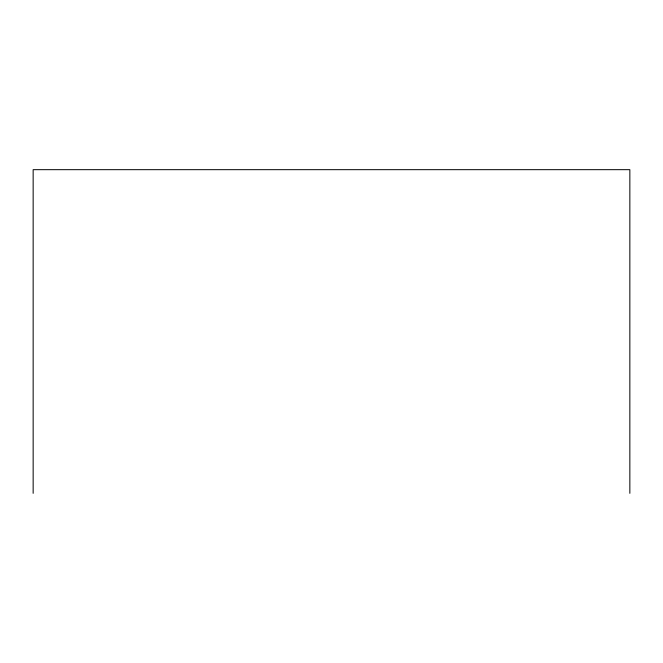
<?xml version="1.0" encoding="UTF-8"?>
<svg xmlns="http://www.w3.org/2000/svg" width="663" height="663" viewBox="0 0 663 663"><rect width="100%" height="100%" fill="white"/><g stroke="black" fill="none" stroke-linecap="round" stroke-linejoin="round"><path stroke-width="0.99" d="M629.85 493.33L629.85 169.67L33.15 169.67L33.15 493.33"/></g></svg>
